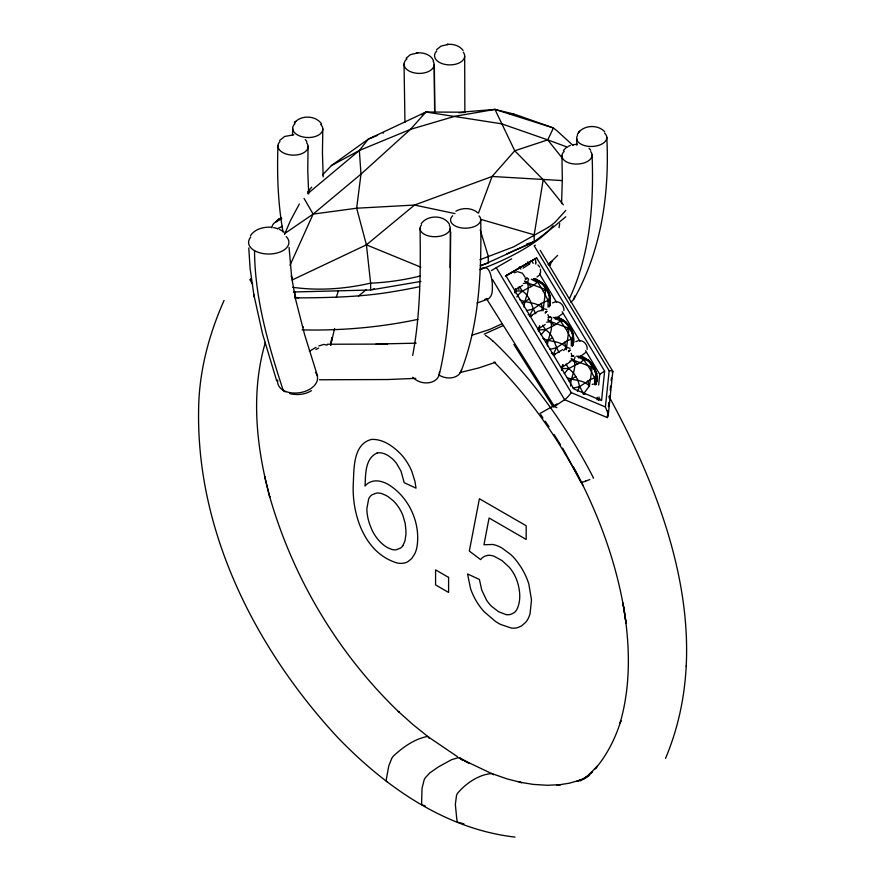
<?xml version="1.0" encoding="UTF-8"?>
<svg xmlns="http://www.w3.org/2000/svg" width="885" height="885" viewBox="0 0 885 885"><rect width="100%" height="100%" fill="white"/><g stroke="black" fill="none" stroke-linecap="round" stroke-linejoin="round"><path stroke-width="1.33" d="M450.708 232.069L450.111 267.69M665.531 758.39C715.921 638.627 667.511 503.941 609.024 396.48M548.047 307.139L548.069 300.435L550.127 296.044L547.251 288.842L542.228 282.879L535.79 279.063L533.611 278.819L540.248 281.994L544.552 285.91L547.738 290.855L549.994 298.223L549.596 305.447L550.404 303.422L550.127 296.044L542.228 282.879L537.184 282.293L531.288 279.217M571.323 345.913L571.345 339.209L573.403 334.818C571.245 326.277 564.188 317.947 555.194 317.206M594.587 384.676L594.609 377.972L596.667 373.592L593.791 366.379L588.757 360.416L580.494 356.146L585.239 358.469L589.731 362.042L594.278 368.403L596.722 377.596L595.66 384.621M686.351 666.482L686.351 665.597M434.391 67.459L434.756 112.362M404.036 64.03L404.965 122.34M434.181 64.705L434.657 113.014M464.68 56.352L464.868 111.798M277.967 145.394C276.961 174.345 277.879 203.484 283.056 232.036M308.08 146.291L307.759 170.086L308.677 193.948M292.504 135.328L292.669 128.513M322.815 128.823L322.439 152.729L323.191 176.856M572.396 345.847C576.235 334.298 568.458 320.801 556.886 317.593M515.026 292.769L515.9 289.019L515.369 292.548M553.379 317.372L560.459 321.067L565.493 321.653L573.403 334.818L573.679 342.185L572.65 345.681M576.655 356.146L583.724 359.841L588.757 360.416L596.667 373.592L596.944 380.959L595.915 384.455M561.566 203.528L562.318 180.075L561.953 156.037M607.984 410.751L607.265 417.609L608.128 416.105L608.061 413.605L605.395 406.967L571.279 392.63L496.275 267.679L491.396 270.578M608.205 415.552L612.818 371.379M524.152 307.183C524.119 298.887 530.469 291.375 527.427 282.857L524.595 281.032L527.438 282.846L545.724 289.572L547.251 288.842L546.664 289.218M547.428 345.947C547.384 337.65 553.745 330.149 550.702 321.631L547.859 319.806L554.408 325.337L560.459 321.067L559.054 317.837L558.468 318.213M570.593 386.07C570.128 377.231 577.086 369.388 573.967 360.394L575.106 356.743M597.076 399.876L597.342 397.31M598.636 384.997L599.753 374.289L585.593 350.703M604.632 371.136L601.557 400.562L573.823 388.913L505.866 275.677L536.664 257.9L604.632 371.136L599.753 374.289M605.395 406.967L609.179 370.749L534.186 245.787L535.359 245.123M608.415 406.635L608.847 402.52M609.278 398.405L609.566 395.661M610.141 390.174L610.561 386.059M611.137 380.572L611.424 377.829M598.691 400.44L599.068 397.022M539.651 326.167L538.644 331.322M562.915 364.93L561.566 370.306L561.621 368.602A20.101 16.406 57.1 0 1 561.875 366.844M330.802 344.995L331.886 337.694L330.758 345.261M330.935 344.132L334.607 328.512M559.054 227.677L559.674 223.673M480.688 265.998L534.186 241.716L534.186 234.824L543.191 179.721L514.749 150.771L494.958 109.408L460.897 112.185L425.939 112.03L368.359 139.089L331.366 165.606L322.605 174.865M412.675 355.438C420.652 313.544 420.596 270.677 420.076 228.197M549.817 303.798L550.404 303.422L548.069 300.435L541.266 303.433L543.058 310.823L545.724 289.572L543.169 290.977L535.79 279.063L535.204 279.439M439.148 375.14C450.609 327.184 450.896 277.514 450.211 228.485M562.661 365.107L561.621 368.602L568.745 368.481L580.571 362.441L583.724 359.841L582.33 356.6L581.744 356.987M265.389 342.351C250.466 392.818 256.329 447.002 269.781 497.116L264.582 476.274L264.903 477.646M284.472 234.481L290.457 220.564L299.34 204.015M336.333 297.272L338.324 290.933M550.171 265.467L551.333 261.639M527.438 282.846L528.566 279.195M551.831 317.969L550.713 321.62L569 328.346L570.526 327.616L569.94 327.992M549.375 306.907L549.939 305.225M276.861 221.692L278.344 219.425L281.496 217.566M461.218 370.87C479.659 322.881 481.551 270.655 480.721 219.834M478.486 213.108L492.082 176.48L514.749 150.771L547.738 139.874L567.65 147.22M224.06 300.435C208.617 335.227 198.793 372.563 198.605 410.784L198.583 411.735C197.067 533.511 256.351 649.601 337.639 737.426C385.152 786.71 445.266 829.101 515.015 837.088M539.607 274.571L540.58 272.259L540.436 269.206M290.003 265.301L313.135 214.093L360.98 174.135L410.463 129.354L425.939 112.03L501.662 123.823L547.738 139.874L562.141 157.984M569.52 298.466C590.35 253.829 593.923 203.583 592.087 155.03M541.266 303.433L533.091 309.086L529.706 315.414L531.885 315.646L528.146 314.617M573.093 342.572L573.679 342.185L571.345 339.209L567.429 340.537L556.366 347.849L553.556 353.801L551.41 353.392M577.396 391.38L579.631 386.623L590.693 379.311L594.609 377.972L596.944 380.959L596.357 381.346M547.738 139.874L553.424 127.982A87.637 3.363 18.3 0 0 549.22 126.433L519.639 116.023A78.732 3.02 18.3 0 0 513.754 114.021L494.958 109.408L454.99 116.267L410.463 129.354L359.354 150.472L331.366 165.606M577.363 134.387L579.575 131.201L578.447 132.673C584.399 124.84 598.249 124.464 604.765 131.821M573.768 299.329C601.656 250.366 609.588 192.875 606.811 137.275M402.907 545.591L404.921 541.056L405.872 534.916A53.786 31.052 60 0 0 405.938 530.569L405.208 523.544L402.952 515.59A25.798 14.89 60 0 0 401.259 511.807A26.517 15.31 60 0 0 399.224 508.2L398.493 507.072A24.127 13.928 60 0 0 393.571 501.076L388.758 497.127A33.873 19.558 60 0 0 385.628 495.235L381.734 493.62A25.986 15.001 60 0 0 376.468 493.089L371.921 494.87A26.771 15.454 60 0 0 368.68 498.808L366.866 508.676A38.94 22.479 60 0 0 369.532 523.876L371.822 529.639A26.594 15.355 60 0 0 376.866 538.047A27.103 15.642 60 0 0 388.117 547.915L391.878 549.43A23.309 13.452 60 0 0 396.126 549.806L400.54 548.069A27.247 15.731 60 0 0 402.907 545.591M565.792 210.42L555.127 222.201A122.163 91.376 59.7 0 1 548.213 227.401M250.4 235.786C254.747 228.938 263.542 226.859 271.164 227.157M541.211 310.69L542.837 308.522L546.742 309.496M563.668 350.548L566.101 347.296C560.028 340.426 550.337 342.274 542.903 338.424M565.969 364.045L568.745 368.481L573.69 373.072L577.872 380.052L579.631 386.623L583.68 393.648L589.377 386.07L592.264 367.12L593.791 366.379L593.204 366.766M421.238 223.717C427.422 214.734 443.993 214.701 449.469 224.359M307.604 193.726L359.354 150.472L368.359 139.089L377.519 135.394M307.482 192.167L311.686 187.155M406.104 58.2L410.43 54.638L417.72 52.912L416.392 52.989C422.787 52.16 430.718 54.306 433.517 60.667M436.593 49.715L440.94 46.153L448.219 44.394L446.881 44.482C452.744 43.686 459.547 45.467 463.109 50.489M553.213 225.763C542.018 238.773 527.017 247.778 512.006 255.677A248.541 143.492 0 0 1 486.385 267.126L481.02 269.394M563.435 150.461L566.378 147.441M294.605 297.891C327.118 297.747 360.881 297.238 393.438 291.574A332.738 192.1 0 0 0 418.959 286.817M516.84 297.028C521.265 289.052 531.122 288.455 537.184 282.293M541.012 334.784L545.47 329.718L554.408 325.337M564.276 373.558L568.745 368.481M557.583 255.433L548.246 264.715M546.952 311.221L545.547 312.615L546.609 311.443M562.55 313.666L555.205 319.12M585.815 352.44L578.469 357.894M294.362 122.871L295.745 121.389L294.495 122.783C300.977 114.74 315.879 115.338 321.631 124.011M279.627 140.483L284.627 136.478L293.776 134.797M570.217 349.995L568.812 351.378L569.874 350.217A20.101 16.406 57.1 0 1 568.789 351.445M358.392 296.143L366.301 289.605M565.792 216.759L555.116 225.686A129.509 14.547 -32.7 0 1 548.213 231.118L534.186 241.716L506.74 253.84M548.578 264.416L552.395 261.141L548.401 264.571M279.317 218.761L275.578 221.925L281.729 218.772M537.029 277.005L538.943 275.401M570.405 361.655L561.566 367.74M292.116 280.003L366.423 244.846L414.523 205.043L492.082 176.48L561.986 180.562M548.213 227.412L513.687 246.838L479.947 259.725M284.738 233.529L313.135 214.093L356.655 208.218L414.523 205.043L455.012 213.606M486.274 298.367L554.441 406.481L564.619 399.699L607.298 417.587M309.341 351.268L316.022 347.34M505.722 276.098L536.664 257.9M523.035 268.199L529.96 263.719M525.259 278.808L527.161 278.255L525.259 278.808A20.101 16.406 57.1 0 1 526.73 278.399M515.701 289.804L522.626 285.324M515.092 291.054L522.205 290.944C530.491 296.121 531.321 306.099 535.79 313.766M541.631 283.255L542.228 282.879M549.541 296.431L550.127 296.044M530.071 316.421L538.157 311.199L541.421 310.436M539.175 327.793L538.357 329.828L545.47 329.718C553.756 334.895 554.596 344.873 559.066 352.54M538.29 328.966L545.215 324.485M564.907 322.029L565.493 321.653M572.805 335.205L573.403 334.818M553.346 355.195L562.506 349.697M588.171 360.803L588.757 360.416M596.081 373.968L596.667 373.592M421.647 114.784L425.939 112.03M589.487 775.227L582.95 779.342L592.64 771.709L588.558 775.061L597.386 766.089L595.218 768.855C607.154 754.883 615.451 738.178 620.883 720.689L620.097 722.99C631.27 684.382 629.921 643.306 623.106 604.046L622.918 602.906L626.06 623.184C618.814 568.203 599.455 515.369 573.336 466.638M522.261 303.179L529.241 299.019M545.536 341.953L552.517 337.793M568.801 380.727L575.781 376.556M589.41 775.238L580.073 780.813L585.781 777.804M311.476 390.628C305.082 394.688 296.94 395.407 289.683 393.593M496.275 267.679L511.674 258.785M557.041 403.903L540.005 413.472M455.863 211.205C462.523 207.433 471.838 207.621 477.734 212.776M560.459 321.067L566.433 329.751L569 328.346L566.334 349.597M583.724 359.841L589.709 368.525L592.264 367.12L573.978 360.394L571.135 358.58L577.684 364.1M277.613 228.717L282.459 226.239M501.43 324.087L489.361 329.574L472.103 335.172M503.211 325.58L484.172 334.154M302.648 327.262L303.356 326.952M318.877 345.935L323.822 344.42L327.107 345.139M586.799 777.141L576.766 781.488L581.744 779.619L569.597 783.136L557.041 785.161L560.515 784.663L547.207 785.272L533.389 784.42L519.163 782.119L521.641 782.628L507.072 778.889L491.297 773.39L458.297 757.704L451.538 759.695L438.241 767.029L429.745 772.948L425.32 777.793A9.945 5.741 -60 0 0 424.169 779.84L422.034 788.258L421.636 801.932A108.689 62.758 -60 0 0 421.702 803.978A3.739 2.157 -60 0 0 421.891 804.841L425.254 805.936M568.314 146.291L570.471 145.383M383.017 133.137L383.57 132.905M593.337 478.154L593.536 478.077A316.918 182.974 60 0 0 567.993 433.495C546.676 400.108 521.995 368.614 493.244 341.278M589.797 479.548L585.605 481.152M477.048 303.09L487.845 299.064C493.376 296.044 492.303 288.565 492.281 283.178C491.485 276.64 489.217 262.104 479.803 269.637M495.556 362.275L478.674 367.983L459.503 372.651M514.207 272.812L516.563 271.949M552.55 302.88L554.917 302.017M575.825 341.654L578.182 340.78M377.176 452.987C364.852 458.375 365.627 474.747 365.085 486.009C368.669 481.396 374.997 479.913 380.506 481.385A40.013 23.098 60 0 1 387.154 483.841C408.793 496.164 421.238 523.312 416.813 547.782A51.961 30.002 60 0 1 414.766 553.8L411.658 558.612L407.708 561.776A38.73 22.357 60 0 1 402.918 563.258A39.913 23.043 60 0 1 397.465 563.07C364.919 553.612 351.976 515.413 353.237 484.537C354.122 469.26 352.65 444.248 371.446 439.425C383.061 438.827 393.371 446.405 401.082 454.381A34.781 20.078 60 0 1 407.2 462.457A34.67 20.012 60 0 1 411.89 471.55L414.921 481.296L416.027 488.144L404.18 482.668L401.016 471.108L396.347 463.165A21.793 12.589 60 0 0 391.834 458.33L388.46 455.83A28.265 16.317 60 0 0 386.148 454.536A25.621 14.791 60 0 0 377.154 452.965M371.877 289.583L374.41 288.753M487.845 299.064L484.847 299.395M526.453 244.083L534.186 241.716M480.312 265.423L488.255 263.077L488.255 256.185L480.223 229.967M592.231 384.389L593.315 384.112M550.426 317.018L548.534 317.582L550.083 317.239M573.701 355.792L571.798 356.356L573.358 356.013M526.498 310.602L533.091 309.086M549.762 349.376L556.366 347.849M573.038 388.15L579.631 386.623M359.354 150.472L360.98 174.135L356.655 208.218L366.423 244.846L370.616 283.111C345.172 289.008 318.644 290.911 292.714 287.293M458.574 112.66L465.045 112.428M417.886 319.374C379.886 327.395 340.957 330.824 302.139 329.862M420.939 281.419L370.616 290.003L293.455 291.995M572.761 144.731L577.418 144.222M523.411 283.466L527.427 282.857L531.144 286.563M546.676 322.24L550.702 321.631M569.94 361.003L573.967 360.394M583.68 393.648L584.874 393.759A20.101 16.406 57.1 0 1 583.248 394.091M415.817 378.371L387.719 379.532L319.463 379.776M416.182 343.17L376.036 344.044L387.586 344.077L327.361 344.243M513.754 114.021L509.439 113.999M517.57 271.695L522.349 273.2L525.236 277.359M555.924 301.763C560.614 301.519 564.398 306.066 563.911 310.613M579.188 340.537C583.879 340.294 587.662 344.84 587.175 349.387M295.114 297.327L298.732 297.769M273.631 227.622L278.078 228.717M463.939 823.858L457.456 822.11A3.739 2.467 -68.6 0 1 457.136 821.18A108.689 71.884 -68.6 0 1 456.782 819.001L455.344 804.432L456.494 795.526A9.945 6.582 -68.6 0 1 457.456 793.391C465.753 783.468 478.796 774.43 491.817 773.556A9.945 6.582 -68.6 0 1 493.144 774.364L493.531 774.74M506.065 614.588L498.587 611.723L491.584 606.347A24.061 13.883 60 0 1 486.529 600.085L481.739 590.041L479.404 579.443L467.557 573.967L470.521 588.514A38.863 22.435 60 0 0 475.09 598.935A40.81 23.563 60 0 0 477.059 602.309A39.117 22.59 60 0 0 483.984 611.557L495.334 621.336A61.441 35.477 60 0 0 500.534 624.412L511.298 628.051A40.378 23.309 60 0 0 517.426 627.708L521.464 625.994L525.679 622.321A49.195 28.409 60 0 0 530.06 613.759L531.487 599.886L528.81 583.978A41.473 23.939 60 0 0 524.96 574.276L523.997 572.363A45.655 26.351 60 0 0 520.756 566.754L517.227 561.698A38.11 22.003 60 0 0 510.733 554.53L501.939 548.003A39.936 23.065 60 0 0 492.735 544.474L483.962 544.751L489.084 518.002L526.188 539.43L526.188 525.756L479.404 498.742L469.327 551.056L480.588 559.608A30.555 17.645 60 0 1 487.856 555.415M387.055 781.687L386.325 781.046A3.739 1.792 -52.7 0 1 386.28 780.271A108.689 52.049 -52.7 0 1 386.491 778.413L388.736 765.979L391.856 758.202A9.945 4.768 -52.7 0 1 393.183 756.288C402.631 747.349 414.711 738.776 427.543 736.453A9.945 4.768 -52.7 0 1 428.506 737.05L457.556 756.752M552.97 354.177L555.16 354.42L551.753 353.17M570.006 348.27L566.123 347.296L564.541 342.207M480.533 219.303L534.186 234.824M494.958 109.408L553.424 127.982A87.637 17.8 31.8 0 1 557.417 131.168L572.993 145.394M366.423 244.846L420.795 267.159M519.639 299.65C527.073 303.511 536.764 301.652 542.837 308.522M567.407 377.729C574.586 380.882 583.646 379.577 589.377 386.07L587.806 380.981M279.56 229.403L283.963 231.947M583.326 393.803L584.034 394.146M554.441 406.481L556.853 407.664M460.831 758.677L468.928 763.158L459.68 757.958A9.945 5.741 -60 0 1 460.831 758.677L461.682 759.817M537.936 264.936L539.706 267.093M494.018 361.943C529.208 397.133 558.28 438.252 581.003 482.48M589.045 148.249L590.76 150.339M543.191 179.721L563.369 204.844M305.303 139.509L306.929 141.689M540.691 414.6L542.947 417.897M545.204 421.194L548.977 426.681M252.667 284.196L249.858 279.649A316.918 182.974 60 0 1 251.285 278.532M513.82 344.431L553.014 406.757M554.098 434.524L560.526 444.746M519.429 286.497L522.205 290.944M542.693 325.271L545.47 329.718M540.215 250.344L612.674 371.114A6.969 1.604 -13.4 0 0 609.101 370.804M531.785 261.053L533.201 263.409M539.573 274.029L556.565 302.338M562.229 311.774L579.929 341.267M543.169 290.977L548.069 300.435M566.433 329.751L571.345 339.209M589.709 368.525L594.609 377.972M492.525 279.583L564.619 399.699M304.031 198.373L313.135 214.093M519.484 266.75L520.856 269.14M562.672 448.164L583.27 485.898M527.438 261.927L528.799 264.305M595.605 384.555L595.085 383.094M429.28 738.455L428.506 737.05L412.808 724.461L398.239 711.385L399.135 712.248C337.771 653.351 292.802 577.662 269.482 495.921M571.168 353.347L571.898 355.449M547.903 314.573L548.634 316.675M317.56 376.158L304.562 334.475L295.667 299.584L291.364 275.744L291.784 278.366L289.074 247.435M276.728 380.948L262.591 334.021L253.752 294.307M518.167 287.105L518.887 289.561M599.676 398.571L599.798 399.279M254.183 296.995L250.09 268.343L248.773 247.944M566.101 347.296L566.323 349.597M535.779 262.723L535.812 264.117M576.688 138.569L576.843 145.284M254.537 250.676C254.791 298.444 268.332 344.785 283.023 389.82A6.704 3.872 -60 0 0 286.098 391.613M370.616 283.111L370.616 290.003M581.821 481.728A10.421 0.752 -27.1 0 0 581.036 482.568A12.523 0.896 -27.1 0 0 581.257 482.568L581.932 482.413A43.254 3.109 -27.1 0 0 585.66 481.119M485.411 335.371A36.02 20.797 60 0 1 493.199 341.4M612.818 371.611A6.969 1.604 -13.4 0 1 612.154 372.32M554.475 406.414A6.582 1.383 -50.6 0 1 553.457 406.901M552.97 406.569A6.582 1.383 -50.6 0 1 553.313 405.253M571.19 392.697A6.969 1.294 -48.4 0 1 564.541 399.81M571.279 356.611A20.101 16.406 57.1 0 1 572.827 356.224M577.982 356.135A20.101 16.406 57.1 0 1 595.848 383.26M585.328 393.593A20.101 16.406 57.1 0 1 583.68 393.814M561.743 370.284A20.101 16.406 57.1 0 1 562.871 364.841M571.721 356.334A20.101 16.406 57.1 0 1 573.27 355.947M580.228 356.224A20.101 16.406 57.1 0 1 595.738 384.698M554.663 354.83A20.101 16.406 57.1 0 1 552.859 354.265M538.235 329.895A20.101 16.406 57.1 0 1 538.611 328.081M548.014 317.848A20.101 16.406 57.1 0 1 551.211 317.239M556.521 317.726A20.101 16.406 57.1 0 1 572.584 344.486M569.453 350.593A20.101 16.406 57.1 0 1 568.347 351.732M555.105 354.553A20.101 16.406 57.1 0 1 551.51 353.226M538.478 331.51A20.101 16.406 57.1 0 1 539.596 326.067M548.446 317.56A20.101 16.406 57.1 0 1 550.005 317.173M556.964 317.449A20.101 16.406 57.1 0 1 572.462 345.924M531.398 316.056A20.101 16.406 57.1 0 1 529.584 315.491M514.959 291.132A20.101 16.406 57.1 0 1 515.335 289.306M526.298 278.686A20.101 16.406 57.1 0 1 527.947 278.465M533.257 278.963A20.101 16.406 57.1 0 1 549.308 305.712M546.178 311.819A20.101 16.406 57.1 0 1 545.083 312.958M531.83 315.779A20.101 16.406 57.1 0 1 530.026 315.215M515.214 292.736A20.101 16.406 57.1 0 1 515.778 289.019M533.688 278.675A20.101 16.406 57.1 0 1 549.751 305.436M546.62 311.531A20.101 16.406 57.1 0 1 545.514 312.682M562.329 366.877A7.534 6.151 57.1 0 1 561.455 367.817M539.065 328.114A7.534 6.151 57.1 0 1 538.644 328.612M271.916 227.887A6.969 6.759 66.4 0 1 275.655 222.069M315.912 349.542A57.558 31.119 -56.7 0 1 318.655 348.048M420.253 275.976A256.882 245.831 42.2 0 1 370.616 283.156M282.713 390.019A20.455 13.286 -7.1 0 1 277.691 380.041M315.436 372.386A20.455 13.275 -7.2 0 1 309.031 389.643A20.455 13.275 -7.2 0 1 282.702 390.053M286.231 236.583A20.178 11.649 0 0 1 269.294 254.028A20.178 11.649 0 0 1 250.732 237.147M506.065 614.588A26.273 15.167 60 0 0 510.612 614.4L513.776 612.918A30.079 17.368 60 0 0 516.884 609.488C521.464 600.152 519.982 588.846 516.519 579.365A26.506 15.299 60 0 0 513.355 572.949A25.046 14.459 60 0 0 509.262 567.23L502.127 560.67L494.184 556.289A26.506 15.31 60 0 0 487.845 555.382M306.619 142.762A15.078 8.861 1.9 0 1 292.415 155.118A15.078 8.861 1.9 0 1 279.959 141.556M320.713 124.442A15.078 8.861 1.9 0 1 317.372 135.693A15.078 8.861 1.9 0 1 297.825 135.128A15.078 8.861 1.9 0 1 294.97 123.679M479.095 215.907A15.078 8.363 -0.9 0 1 465.156 228.197A15.078 8.363 -0.9 0 1 452.677 215.708M438.672 374.831A15.067 11.516 17.1 0 0 452.456 377.663A15.31 11.605 18.8 0 0 460.377 372.651A15.089 11.45 19 0 0 461.494 369.598M449.359 225.387A15.078 8.363 -0.9 0 1 434.358 236.704A15.078 8.363 -0.9 0 1 421.537 224.879M439.402 371.777A15.089 11.472 12.8 0 1 429.889 382.552A15.089 11.472 12.8 0 1 412.753 377.287M604.61 133.181A15.078 8.54 -1.9 0 1 593.315 146.39A15.078 8.54 -1.9 0 1 577.54 135.383M574.586 296.033A15.089 10.111 20.1 0 1 570.803 302.095M590.704 151.645A15.078 8.54 -1.9 0 1 576.058 164.079A15.078 8.54 -1.9 0 1 564.243 151.291M433.13 61.198A15.078 9.038 0.9 0 1 417.167 73.311A15.078 9.038 0.9 0 1 406.978 58.886M463.32 52.237A15.078 9.038 0.9 0 1 448.728 64.87A15.078 9.038 0.9 0 1 436.748 51.02M295.181 297.327A303.057 174.964 0 0 1 294.727 291.486M535.768 262.723A39.36 22.722 60 0 0 535.436 258.697A186.149 4.458 -31 0 0 505.401 276.098M448.595 577.396L435.575 569.874L435.575 584.919L448.595 592.441L448.595 577.396"/></g></svg>
